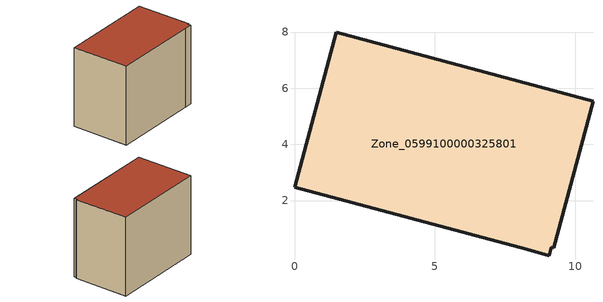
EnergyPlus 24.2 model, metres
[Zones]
Zone_0599100000325801
 floor ground (C_G): 9.07,0.03 8.27,0.26 0,2.48 1.48,8 10.63,5.53 9.24,0.32 9.15,0.34 z0
 wall outside (C_F): 10.63,5.53 1.48,8 0,2.48 8.27,0.26 9.07,0.03 9.15,0.34 9.24,0.32 10.63,5.53 z0:7.84
 roof outside (C_R): 8.27,0.26 9.07,0.03 9.15,0.34 9.24,0.32 10.63,5.53 1.48,8 0,2.48 z7.84
[BUILDING]
Pand.0599100000325801: North Axis=0; Terrain=City; Loads Convergence Tolerance Value=0.04; Temperature Convergence Tolerance Value=0.4; Solar Distribution=FullExterior; Maximum Number of Warmup Days=25; Minimum Number of Warmup Days=1
[Site:Location]
Rotterdam.The.Hague.AP_ZH_NLD Design_Conditions: Latitude=51.96; Longitude=4.45; Time Zone=1; Elevation=-4.5
[SITE:GROUNDTEMPERATURE:BUILDINGSURFACE]
18, 18, 18, 18, 18, 18, 18, 18, 18, 18, 18, 18
[MATERIAL] Thermal Absorptance=0.9; Solar Absorptance=0.7; Visible Absorptance=0.7
Name | Roughness | Thickness | Conductivity | Density | Specific Heat
G.TC.1975-1991 | MediumSmooth | 0.15 | 0.288461 | 540 | 1210
F.TC.1975-1991 | Rough | 0.3 | 0.230769 | 1920 | 840
R.TC.1975-1991 | MediumRough | 0.2 | 0.153846 | 1500 | 1000
[CONSTRUCTION]
C_G: G.TC.1975-1991
C_F: F.TC.1975-1991
C_R: R.TC.1975-1991
[ZONE]
Zone_0599100000325801: Type=1; Multiplier=1; Ceiling Height=Autocalculate; Volume=Autocalculate; Floor Area=autocalculate; Part of Total Floor Area=Yes
[ZONEINFILTRATION:DESIGNFLOWRATE]
Infil_Zone_0599100000325801: Zone or ZoneList or Space or SpaceList=Zone_0599100000325801; Schedule=AlwaysOn; Design Flow Rate Calculation Method=Flow/Area; Flow Rate per Floor Area=0.003; Constant Term Coefficient=1; Temperature Term Coefficient=0; Velocity Term Coefficient=0; Velocity Squared Term Coefficient=0
[HVACTEMPLATE:ZONE:IDEALLOADSAIRSYSTEM]
Zone_0599100000325801: Maximum Heating Supply Air Temperature=50; Minimum Cooling Supply Air Temperature=13; Maximum Heating Supply Air Humidity Ratio=0.0156; Minimum Cooling Supply Air Humidity Ratio=0.0077; Heating Limit=NoLimit; Cooling Limit=NoLimit; Dehumidification Control Type=ConstantSensibleHeatRatio; Cooling Sensible Heat Ratio=0.7; Dehumidification Setpoint=60; Humidification Control Type=None; Humidification Setpoint=30; Outdoor Air Method=None; Outdoor Air Flow Rate per Person=0.00944; Outdoor Air Flow Rate per Zone Floor Area=0; Outdoor Air Flow Rate per Zone=0; Demand Controlled Ventilation Type=None; Outdoor Air Economizer Type=NoEconomizer; Heat Recovery Type=None; Sensible Heat Recovery Effectiveness=0.7; Latent Heat Recovery Effectiveness=0.65
[ZONECONTROL:THERMOSTAT]
ThermostatControl_Zone_0599100000325801: Zone or ZoneList=Zone_0599100000325801; Control Type Schedule=DualSetpointControlType; Control 1=Thermostat_Zone_0599100000325801; Temperature Difference Between Cutout And Setpoint=0
[THERMOSTATSETPOINT:DUALSETPOINT]
Thermostat_Zone_0599100000325801: Heating Setpoint Temperature Schedule=HeatingSetpoint_Zone_0599100000325801; Cooling Setpoint Temperature Schedule=CoolingSetpoint_Zone_0599100000325801
[SCHEDULE:COMPACT]
HeatingSetpoint_Zone_0599100000325801: Through: 12/31, For: AllDays, Until: 24:00, 21
CoolingSetpoint_Zone_0599100000325801: Through: 12/31, For: AllDays, Until: 24:00, 24
DualSetpointControlType: Through: 12/31, For: AllDays, Until: 24:00, 4
AlwaysOn: Through: 12/31, For: AllDays, Until: 24:00, 1
